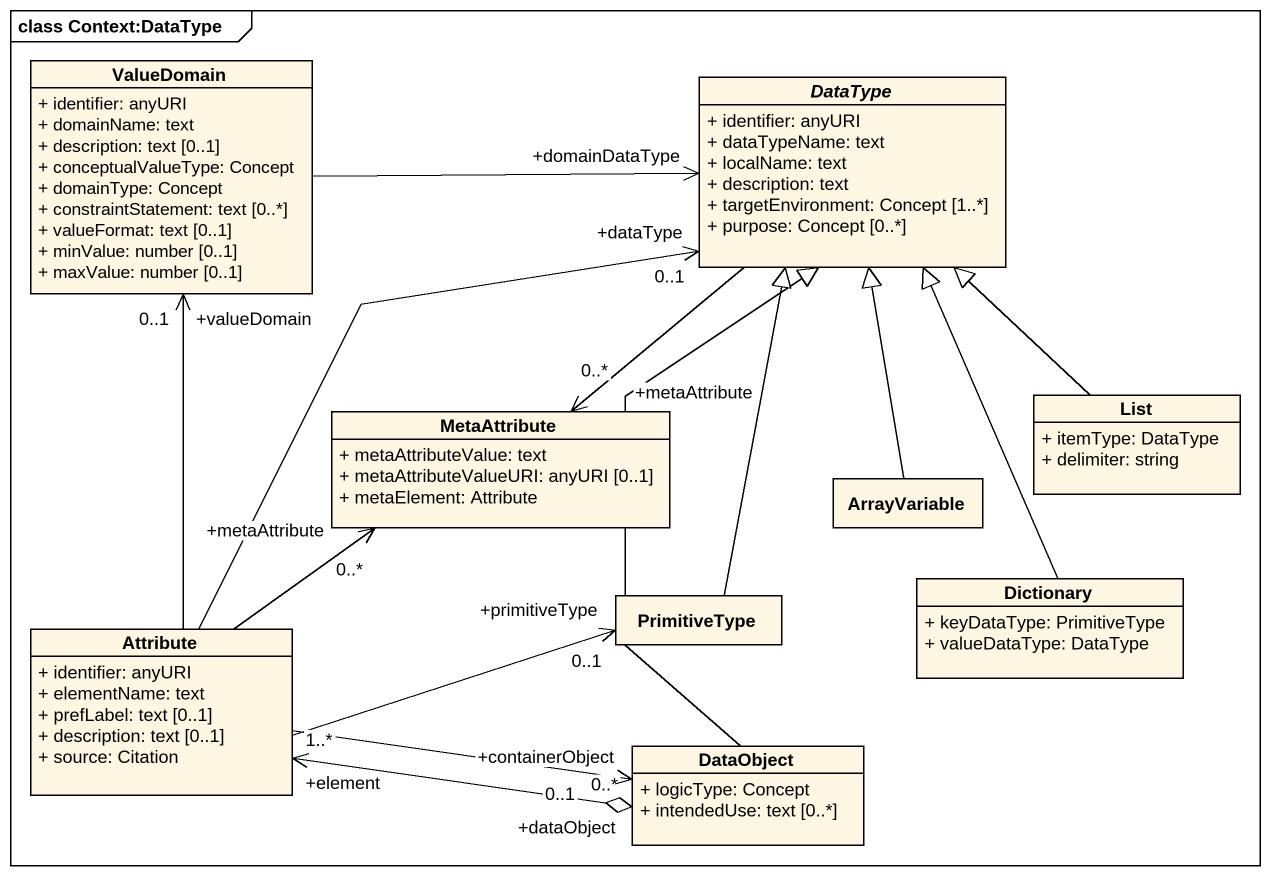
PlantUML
@startuml
mainframe class Context:DataType
hide circle
hide empty members
skinparam classAttributeIconSize 0
class ValueDomain {
  + identifier: anyURI
  + domainName: text
  + description: text [0..1]
  + conceptualValueType: Concept
  + domainType: Concept
  + constraintStatement: text [0..*]
  + valueFormat: text [0..1]
  + minValue: number [0..1]
  + maxValue: number [0..1]
}
abstract class DataType {
  + identifier: anyURI
  + dataTypeName: text
  + localName: text
  + description: text
  + targetEnvironment: Concept [1..*]
  + purpose: Concept [0..*]
}
class MetaAttribute {
  + metaAttributeValue: text
  + metaAttributeValueURI: anyURI [0..1]
  + metaElement: Attribute
}
class List {
  + itemType: DataType
  + delimiter: string
}
class ArrayVariable
class PrimitiveType
class Dictionary {
  + keyDataType: PrimitiveType
  + valueDataType: DataType
}
class Attribute {
  + identifier: anyURI
  + elementName: text
  + prefLabel: text [0..1]
  + description: text [0..1]
  + source: Citation
}
class DataObject {
  + logicType: Concept
  + intendedUse: text [0..*]
}
ValueDomain -right-> "+domainDataType" DataType
DataType --> "+metaAttribute\n0..*" MetaAttribute
List -up-|> DataType
ArrayVariable -up-|> DataType
PrimitiveType -up-|> DataType
Dictionary -up-|> DataType
Attribute -up-> "+valueDomain\n0..1" ValueDomain
Attribute -up-> "+dataType\n0..1" DataType
Attribute -up-> "+metaAttribute\n0..*" MetaAttribute
Attribute -right-> "+primitiveType\n0..1" PrimitiveType
Attribute -right-> "+containerObject\n0..1" DataObject
DataObject -up-|> DataType
DataObject "+dataObject\n0..*" o-left-> "+element\n1..*" Attribute
@enduml
